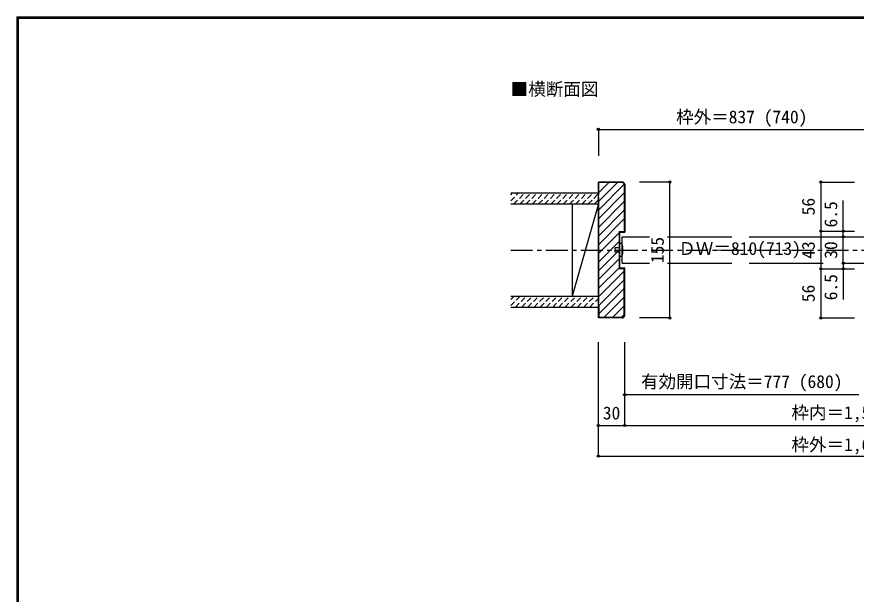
# Model space of a CAD drawing. Units: millimetres at full size, sheet at 1:5. Extents: x -973 to 977, y -718 to 696.
# Drawn here: x -973 to -17, y 38 to 696 of the extents above; entities that cross this region are included whole.
import ezdxf
from ezdxf.enums import TextEntityAlignment as Align

# ---------------------------------------------------------------- set-up
doc = ezdxf.new("R2010")
doc.units = ezdxf.units.MM
doc.header["$LTSCALE"] = 5
doc.header["$PDMODE"] = 32
doc.header["$PDSIZE"] = 2.5
doc.linetypes.add('CHAIN1', pattern=[8, 5, -1, 1, -1])
doc.linetypes.add('DASHED1', pattern=[1.8, 1.2, -0.6])
for name, color, linetype in [('0-1_通り芯', 4, 'CHAIN1'), ('0-2_柱', 7, 'Continuous'), ('0-3_仕上げ', 2, 'Continuous'), ('0-4_枠', 3, 'Continuous'), ('0-6_扉', 2, 'Continuous'), ('0-7_金物', 7, 'Continuous'), ('0-A_文字', 7, 'Continuous'), ('0-B_寸法', 7, 'Continuous'), ('0-C_ハッチ', 4, 'DASHED1'), ('F-0_補助線', 7, 'Continuous'), ('F-1_枠', 6, 'Continuous')]:
    doc.layers.add(name, color=color, linetype=linetype)
doc.styles.add('ＭＳ ゴシック', font='')
doc.styles.get('ＭＳ ゴシック').set_extended_font_data('MS Gothic')

msp = doc.modelspace()

# ---------------------------------------------------------------- linework, layer by layer
at = {"layer": '0-1_通り芯'}
msp.add_line((-410.347, 430), (418.743, 430), dxfattribs=at)
at = {"layer": '0-2_柱', "color": 3}
for p, q in [((-310.347, 490), (-310.347, 370)), ((-340.347, 482.5), (-340.347, 377.5))]:
    msp.add_line(p, q, dxfattribs=at)
at = {"layer": '0-3_仕上げ'}
for p, q in [((-410.347, 495), (-310.347, 495)), ((-410.347, 482.5), (-310.347, 482.5)), ((-410.347, 377.5), (-310.347, 377.5)), ((-410.347, 365), (-310.347, 365))]:
    msp.add_line(p, q, dxfattribs=at)
at = {"layer": '0-4_枠'}
for p, q in [((-310.347, 352.5), (-310.347, 507.5)), ((-283.347, 507.5), (-310.347, 507.5)), ((-309.847, 492.5), (-309.847, 507)), ((-283.347, 507), (-309.847, 507)), ((-280.847, 504.5), (-280.847, 451)), ((-280.347, 504.5), (-280.347, 450.5)), ((-309.847, 492.5), (-310.347, 492.5)), ((-286.847, 451), (-286.847, 409)), ((-286.847, 451), (-280.847, 451)), ((-286.347, 450.5), (-280.347, 450.5)), ((-286.347, 450.5), (-286.347, 409.5)), ((-286.847, 409), (-280.847, 409)), ((-286.347, 409.5), (-280.347, 409.5)), ((-280.847, 355.5), (-280.847, 409)), ((-280.347, 355.5), (-280.347, 409.5)), ((-309.847, 367.5), (-310.347, 367.5)), ((-309.847, 367.5), (-309.847, 353)), ((-283.347, 352.5), (-310.347, 352.5)), ((-283.347, 353), (-309.847, 353))]:
    msp.add_line(p, q, dxfattribs=at)
for centre, radius, start, end in [((-283.347, 504.5), 3, 0, 90), ((-283.347, 504.5), 2.5, 0, 90), ((-283.347, 355.5), 3, 270, 0), ((-283.347, 355.5), 2.5, 270, 0)]:
    msp.add_arc(centre, radius, start, end, dxfattribs=at)
at = {"layer": '0-6_扉', "color": 6}
for p, q in [((-283.347, 415), (-283.347, 445)), ((-283.347, 445), (-252.283, 445)), ((-231.536, 445), (-158.347, 445)), ((-138.347, 445), (16.653, 445)), ((-283.347, 415), (-252.283, 415)), ((-231.536, 415), (-158.347, 415)), ((-138.347, 415), (-54.185, 415)), ((-21.661, 415), (16.653, 415))]:
    msp.add_line(p, q, dxfattribs=at)
at = {"layer": '0-7_金物'}
for p, q in [((-286.347, 432.5), (-291.347, 432.5)), ((-286.347, 422.5), (-286.347, 437.5)), ((-283.347, 437.5), (-286.347, 437.5)), ((-283.347, 422.5), (-286.347, 422.5))]:
    msp.add_line(p, q, dxfattribs=at)
msp.add_lwpolyline([(-286.347, 427.5), (-291.347, 427.5), (-291.347, 432.5)], dxfattribs=at)
msp.add_arc((-313.798, 430), 31.361, 346.16371, 13.83632, dxfattribs=at)
at = {"layer": '0-B_寸法', "color": 4}
for p, q in [((-310.347, 567.5), (16.653, 567.5)), ((-310.347, 567.5), (-310.347, 537.5)), ((-56.872, 507.5), (-18.411, 507.5)), ((-56.872, 451.5), (-18.411, 451.5)), ((-31.231, 415), (-31.231, 445)), ((-31.231, 445), (-18.411, 445)), ((-31.231, 415), (-18.411, 415)), ((-56.872, 408.5), (-18.411, 408.5)), ((-310.347, 195), (-310.347, 325)), ((-280.347, 230), (-280.347, 325)), ((-13.347, 265), (-280.347, 265)), ((-310.347, 230), (313.653, 230)), ((-310.347, 195), (313.653, 195))]:
    msp.add_line(p, q, dxfattribs=at)
at = {"layer": '0-B_寸法'}
for p in [(-310.347, 567.5), (-56.872, 507.5), (-56.872, 451.5), (-31.231, 451.5), (-31.231, 445), (-31.231, 415), (-56.872, 408.5), (-31.231, 408.5), (-280.347, 265), (-310.347, 230), (-280.347, 230), (-310.347, 195)]:
    msp.add_point(p, dxfattribs=at)
at = {"layer": '0-C_ハッチ', "linetype": 'Continuous'}
for p, q in [((-310.347, 495.247), (-298.594, 507)), ((-310.347, 485.347), (-288.695, 507)), ((-310.347, 475.448), (-280.847, 504.948)), ((-310.347, 465.548), (-280.847, 495.049)), ((-310.347, 455.649), (-280.847, 485.149)), ((-310.347, 445.75), (-280.847, 475.25)), ((-310.347, 435.85), (-280.847, 465.35)), ((-310.347, 425.951), (-286.847, 449.45)), ((-310.347, 416.051), (-286.847, 439.551)), ((-310.347, 406.152), (-286.847, 429.652)), ((-310.347, 396.252), (-286.847, 419.752)), ((-310.347, 386.353), (-286.847, 409.853)), ((-310.347, 376.453), (-280.847, 405.953)), ((-310.347, 366.554), (-280.847, 396.054)), ((-309.847, 357.154), (-280.847, 386.154)), ((-304.102, 353), (-280.847, 376.255)), ((-294.202, 353), (-280.847, 366.355)), ((-284.303, 353), (-280.847, 356.456))]:
    msp.add_line(p, q, dxfattribs=at)
at = {"layer": '0-C_ハッチ'}
for p, q in [((-410.347, 485.985), (-401.332, 495)), ((-410.347, 493.056), (-408.403, 495)), ((-406.761, 482.5), (-394.261, 495)), ((-399.69, 482.5), (-387.19, 495)), ((-392.619, 482.5), (-380.119, 495)), ((-385.547, 482.5), (-373.047, 495)), ((-378.476, 482.5), (-365.976, 495)), ((-371.405, 482.5), (-358.905, 495)), ((-364.334, 482.5), (-351.834, 495)), ((-357.263, 482.5), (-344.763, 495)), ((-350.192, 482.5), (-337.692, 495)), ((-343.121, 482.5), (-330.621, 495)), ((-336.05, 482.5), (-323.55, 495)), ((-328.979, 482.5), (-316.479, 495)), ((-321.908, 482.5), (-310.347, 494.061)), ((-314.837, 482.5), (-310.347, 486.99)), ((-410.347, 366.634), (-399.481, 377.5)), ((-410.347, 373.705), (-406.553, 377.5)), ((-404.91, 365), (-392.41, 377.5)), ((-397.839, 365), (-385.339, 377.5)), ((-390.768, 365), (-378.268, 377.5)), ((-383.697, 365), (-371.197, 377.5)), ((-376.626, 365), (-364.126, 377.5)), ((-369.555, 365), (-357.055, 377.5)), ((-362.484, 365), (-349.984, 377.5)), ((-355.413, 365), (-342.913, 377.5)), ((-348.342, 365), (-335.842, 377.5)), ((-341.271, 365), (-328.771, 377.5)), ((-334.2, 365), (-321.7, 377.5)), ((-327.129, 365), (-314.629, 377.5)), ((-320.058, 365), (-310.347, 374.711))]:
    msp.add_line(p, q, dxfattribs=at)
at = {"layer": 'F-0_補助線', "color": 4}
for p, q in [((-228.925, 507.5), (-263.447, 507.5)), ((-228.925, 352.5), (-228.925, 507.5)), ((-56.872, 507.5), (-56.872, 451.5)), ((-31.231, 445), (-31.231, 486.274)), ((-56.872, 451.5), (-56.872, 408.5)), ((-31.231, 415), (-31.231, 373.721)), ((-56.872, 408.5), (-18.411, 408.5)), ((-56.872, 408.5), (-56.872, 352.5)), ((-228.925, 352.5), (-263.447, 352.5)), ((-56.872, 352.5), (-18.411, 352.5))]:
    msp.add_line(p, q, dxfattribs=at)
at = {"layer": 'F-0_補助線'}
msp.add_line((-310.347, 482.5), (-340.347, 377.5), dxfattribs=at)
for p in [(-228.925, 507.5), (-56.872, 507.5), (-56.872, 451.5), (-31.231, 451.5), (-31.231, 445), (-31.231, 415), (-56.872, 408.5), (-31.231, 408.5), (-228.925, 352.5), (-56.872, 352.5), (-56.872, 352.5)]:
    msp.add_point(p, dxfattribs=at)
at = {"layer": 'F-1_枠'}
for p, q in [((-973.347, 695.833), (-973.347, -700.833)), ((-973.347, 695.833), (976.653, 695.833)), ((-973.347, 695), (976.653, 695)), ((-973.347, 694.167), (976.653, 694.167)), ((-972.514, 695.833), (-972.514, -700.833)), ((-971.68, 695.833), (-971.68, -700.833))]:
    msp.add_line(p, q, dxfattribs=at)

# ---------------------------------------------------------------- texts
at = {"layer": '0-A_文字', "style": 'ＭＳ ゴシック'}
msp.add_text('■横断面図', height=14.66, dxfattribs=at).set_placement((-410.347, 601.667), align=Align.BOTTOM_LEFT)
at = {"layer": '0-B_寸法', "style": 'ＭＳ ゴシック'}
for s, p in [('枠外＝837 (740)', (-221.847, 570)), ('ＤＷ＝810(713)', (-219.309, 420)), ('有効開口寸法＝777 (680)', (-261.847, 268.31)), ('30', (-305.347, 232.5)), ('枠内＝1,590 (1,396)', (-90.347, 232.911)), ('枠外＝1,644 (1,450)', (-90.347, 196.458))]:
    msp.add_text(s, height=14.66, dxfattribs=at).set_placement(p, align=Align.BOTTOM_LEFT)
msp.add_text('30', height=14.66, rotation=90, dxfattribs=at).set_placement((-33.731, 420), align=Align.BOTTOM_LEFT)
at = {"layer": 'F-0_補助線', "style": 'ＭＳ ゴシック'}
for s, p in [('56', (-59.372, 469.5)), ('6.5', (-33.731, 455.701)), ('155', (-231.425, 415)), ('43', (-59.372, 420)), ('6.5', (-33.731, 372.643)), ('56', (-59.372, 370.5))]:
    msp.add_text(s, height=14.66, rotation=90, dxfattribs=at).set_placement(p, align=Align.BOTTOM_LEFT)

doc.saveas('drawing.dxf')
